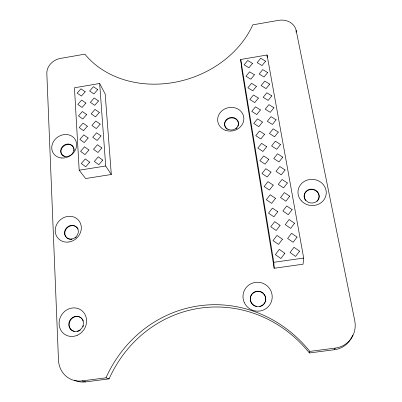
<?xml version="1.0" encoding="UTF-8"?>
<svg xmlns="http://www.w3.org/2000/svg" width="402" height="402" viewBox="0 0 402 402"><rect width="100%" height="100%" fill="white"/><g stroke="black" fill="none" stroke-linecap="round" stroke-linejoin="round"><path stroke-width="0.6" d="M296.098 32.25L296.148 30.401A15.341 13 -7.1 0 0 278.576 20.351L252.798 24.849A96.4 79.606 -17.6 0 1 173.634 82.485A96.4 79.606 -17.6 0 1 84.872 54.154L60.416 58.426A14.748 12.361 -28.3 0 0 46.833 73.481L58.481 360.026A24.145 22.08 -63.8 0 0 82.124 380.91L85.666 381.9L109.108 378.865A129.198 120.66 83.3 0 1 309.384 352.956L334.293 349.735A24.522 23.231 39.2 0 0 352.675 335.032M303.681 258.059L303.048 264.199L274.174 268.28L242.039 70.958L240.687 59.486L267.064 54.999L303.681 258.059L273.787 262.305L274.174 268.28M309.384 352.956L309.826 351.403L335.198 348.117A24.959 23.638 38.6 0 0 354.735 320.655L296.148 30.401M334.293 349.735L335.198 348.117M99.666 83.485L74.46 87.772L79.189 170.212L85.601 178.538L111.309 174.493L105.183 94.023L99.666 83.485L105.706 166.006L111.309 174.493M79.189 170.212L105.706 166.006M82.124 380.91L105.972 377.82A131.61 122.906 83.6 0 1 309.826 351.403M105.972 377.82L109.108 378.865M240.687 59.486L273.787 262.305M267.064 54.999L267.179 57.451M305.47 200.357A7.522 6.965 6 0 1 306.977 190.92A7.522 6.965 6 0 1 317.243 191.905A7.522 6.965 6 0 1 316.967 201.457M74.259 331.469A7.779 7.115 -57.8 0 1 70.566 319.987A7.779 7.115 -57.8 0 1 82.521 319.394M82.767 319.796A7.779 7.115 -57.8 0 1 83.35 321.108M83.45 325.494A7.779 7.115 -57.8 0 1 82.933 326.926M80.4 330.067A7.779 7.115 -57.8 0 1 78.671 331.067M78.209 331.243A7.779 7.115 -57.8 0 1 77.264 331.499M265.069 302.404A7.779 7.663 25.7 0 1 261.139 306.153M260.667 306.334A7.779 7.663 25.7 0 1 259.682 306.605M256.652 306.62A7.779 7.663 25.7 0 1 255.657 306.364M255.18 306.188A7.779 7.663 25.7 0 1 250.823 296.173A7.779 7.663 25.7 0 1 260.873 291.952A7.779 7.663 25.7 0 1 265.27 301.947M85.666 381.9A23.723 21.733 -64.3 0 1 74.35 380.171M73.993 148.534A6.864 6 -33.4 0 1 74.109 150.685M64.501 156.569A6.864 6 -33.4 0 1 63.27 146.428A6.864 6 -33.4 0 1 73.837 148.031M225.14 126.841A7 6.291 -11.6 0 1 231.552 117.856A7 6.291 -11.6 0 1 238.044 126.298M237.14 127.771A7 6.291 -11.6 0 1 235.858 129.002M227.341 129.349A7 6.291 -11.6 0 1 225.396 127.328M72.069 239.306A7.256 6.548 -42.5 0 1 64.883 234.331A7.256 6.548 -42.5 0 1 69.777 226.13A7.256 6.548 -42.5 0 1 78.114 229.175M76.234 237.26A7.256 6.548 -42.5 0 1 75.501 237.868M299.57 251.165L295.621 256.431L290.063 252.526L294.013 247.285L299.57 251.165M284.847 253.275L280.877 258.531L275.375 254.627L279.345 249.396L284.847 253.275M297.053 237.1L293.133 242.295L287.626 238.466L291.55 233.291L297.053 237.1M282.45 239.215L278.511 244.406L273.064 240.577L277.003 235.411L282.45 239.215M294.581 223.251L290.686 228.381L285.229 224.623L289.123 219.517L294.581 223.251M280.099 225.381L276.179 230.502L270.782 226.748L274.697 221.648L280.099 225.381M292.143 209.618L288.274 214.683L282.867 211L286.737 205.96L292.143 209.618M277.777 211.759L273.888 216.814L268.541 213.135L272.425 208.1L277.777 211.759M289.747 196.196L285.902 201.196L280.546 197.583L284.39 192.608L289.747 196.196M275.496 198.347L271.631 203.342L266.33 199.729L270.194 194.754L275.496 198.347M287.385 182.985L283.566 187.92L278.259 184.377L282.073 179.463L287.385 182.985M273.249 185.141L269.41 190.071L264.154 186.528L267.993 181.619L273.249 185.141M285.058 169.971L281.264 174.845L276.003 171.368L279.797 166.513L285.058 169.971M271.033 172.136L267.219 177.006L262.014 173.528L265.822 168.679L271.033 172.136M282.767 157.152L278.998 161.966L273.782 158.554L277.556 153.76L282.767 157.152M268.853 159.328L265.064 164.137L259.903 160.725L263.692 155.936L268.853 159.328M280.511 144.529L276.767 149.283L271.596 145.936L275.345 141.202L280.511 144.529M266.707 146.71L262.938 151.459L257.823 148.112L261.586 143.378L266.707 146.71M278.29 132.092L274.566 136.791L269.446 133.504L273.164 128.826L278.29 132.092M264.586 134.278L260.848 138.971L255.778 135.685L259.516 131.012L264.586 134.278M276.099 119.836L272.4 124.479L267.325 121.253L271.018 116.635L276.099 119.836M262.506 122.032L258.787 126.665L253.757 123.439L257.476 118.826L262.506 122.032M273.943 107.766L270.265 112.349L265.23 109.183L268.908 104.62L273.943 107.766M260.451 109.962L256.757 114.545L251.773 111.374L255.461 106.816L260.451 109.962M271.817 95.867L268.164 100.399L263.169 97.289L266.822 92.777L271.817 95.867M258.426 98.068L254.757 102.595L249.813 99.49L253.481 94.983L258.426 98.068M269.722 84.144L266.089 88.616L261.139 85.566L264.767 81.109L269.722 84.144M256.431 86.35L252.783 90.822L247.883 87.772L251.526 83.314L256.431 86.35M267.657 72.581L264.049 77.008L259.139 74.013L262.742 69.606L267.657 72.581M254.461 74.797L250.838 79.219L245.979 76.219L249.602 71.817L254.461 74.797M265.616 61.189L262.034 65.561L257.164 62.622L260.747 58.265L265.616 61.189M252.526 63.405L248.923 67.777L244.099 64.833L247.702 60.481L252.526 63.405M102.761 160.102L98.817 164.735L94.329 161.443L98.269 156.83L102.761 160.102M89.696 162.182L85.737 166.815L81.294 163.524L85.254 158.911L89.696 162.182M101.887 147.931L97.972 152.514L93.515 149.283L97.43 144.72L101.887 147.931M88.922 150.021L84.988 154.599L80.581 151.368L84.51 146.81L88.922 150.021M101.028 135.936L97.138 140.464L92.716 137.288L96.606 132.781L101.028 135.936M88.154 138.032L84.249 142.554L79.872 139.383L83.777 134.876L88.154 138.032M100.183 124.112L96.314 128.585L91.932 125.469L95.792 121.012L100.183 124.112M87.4 126.218L83.521 130.685L79.179 127.57L83.053 123.118L87.4 126.218M99.344 112.454L95.505 116.876L91.153 113.816L94.988 109.409L99.344 112.454M86.656 114.565L82.802 118.982L78.49 115.922L82.345 111.52L86.656 114.565M98.52 100.962L94.706 105.334L90.39 102.329L94.199 97.972L98.52 100.962M85.922 103.078L82.093 107.445L77.817 104.435L81.641 100.083L85.922 103.078M97.706 89.631L93.922 93.952L89.631 90.998L93.42 86.691L97.706 89.631M85.199 91.746L81.395 96.068L77.149 93.108L80.948 88.807L85.199 91.746M301.339 200.799A14.165 13.09 5.6 0 0 325.454 197.03A14.165 13.09 5.6 0 0 309.55 179.533A14.165 13.09 5.6 0 0 301.339 200.799M61.601 158.006A12.909 11.251 -33.3 0 0 75.998 141.243A12.909 11.251 -33.3 0 0 54.928 139.564A12.909 11.251 -33.3 0 0 61.601 158.006M225.869 130.429A13.176 11.804 -11.8 0 0 243.738 117.042A13.176 11.804 -11.8 0 0 222.653 110.233A13.176 11.804 -11.8 0 0 225.869 130.429M68.983 241.979A13.658 12.296 -42.2 0 0 79.194 221.05A13.658 12.296 -42.2 0 0 56.607 224.617A13.658 12.296 -42.2 0 0 68.983 241.979M244.22 302.399A14.648 14.432 23 0 0 269.385 305.384A14.648 14.432 23 0 0 259.184 282.345A14.648 14.432 23 0 0 244.22 302.399M77.159 335.328A14.653 13.382 -57.4 0 0 81.998 310.756A14.653 13.382 -57.4 0 0 59.365 320.434A14.653 13.382 -57.4 0 0 77.159 335.328M228.884 129.685A7.01 6.301 -11.6 0 0 238.421 122.58A7.01 6.301 -11.6 0 0 227.205 118.897A7.01 6.301 -11.6 0 0 228.884 129.685M65.858 156.539A6.874 6.01 -33.4 0 0 73.541 147.619A6.874 6.01 -33.4 0 0 62.32 146.675A6.874 6.01 -33.4 0 0 65.858 156.539M71.787 239.009A7.266 6.558 -42.5 0 0 77.239 227.869A7.266 6.558 -42.5 0 0 65.214 229.723A7.266 6.558 -42.5 0 0 71.787 239.009M305.932 200.518A7.532 6.975 6 0 0 318.761 198.553A7.532 6.975 6 0 0 310.334 189.201A7.532 6.975 6 0 0 305.932 200.518M250.883 301.862A7.789 7.678 25.4 0 0 264.255 303.485A7.789 7.678 25.4 0 0 258.853 291.214A7.789 7.678 25.4 0 0 250.883 301.862M78.37 330.886A7.789 7.125 -57.8 0 0 80.963 317.816A7.789 7.125 -57.8 0 0 68.918 322.922A7.789 7.125 -57.8 0 0 78.37 330.886"/></g></svg>
